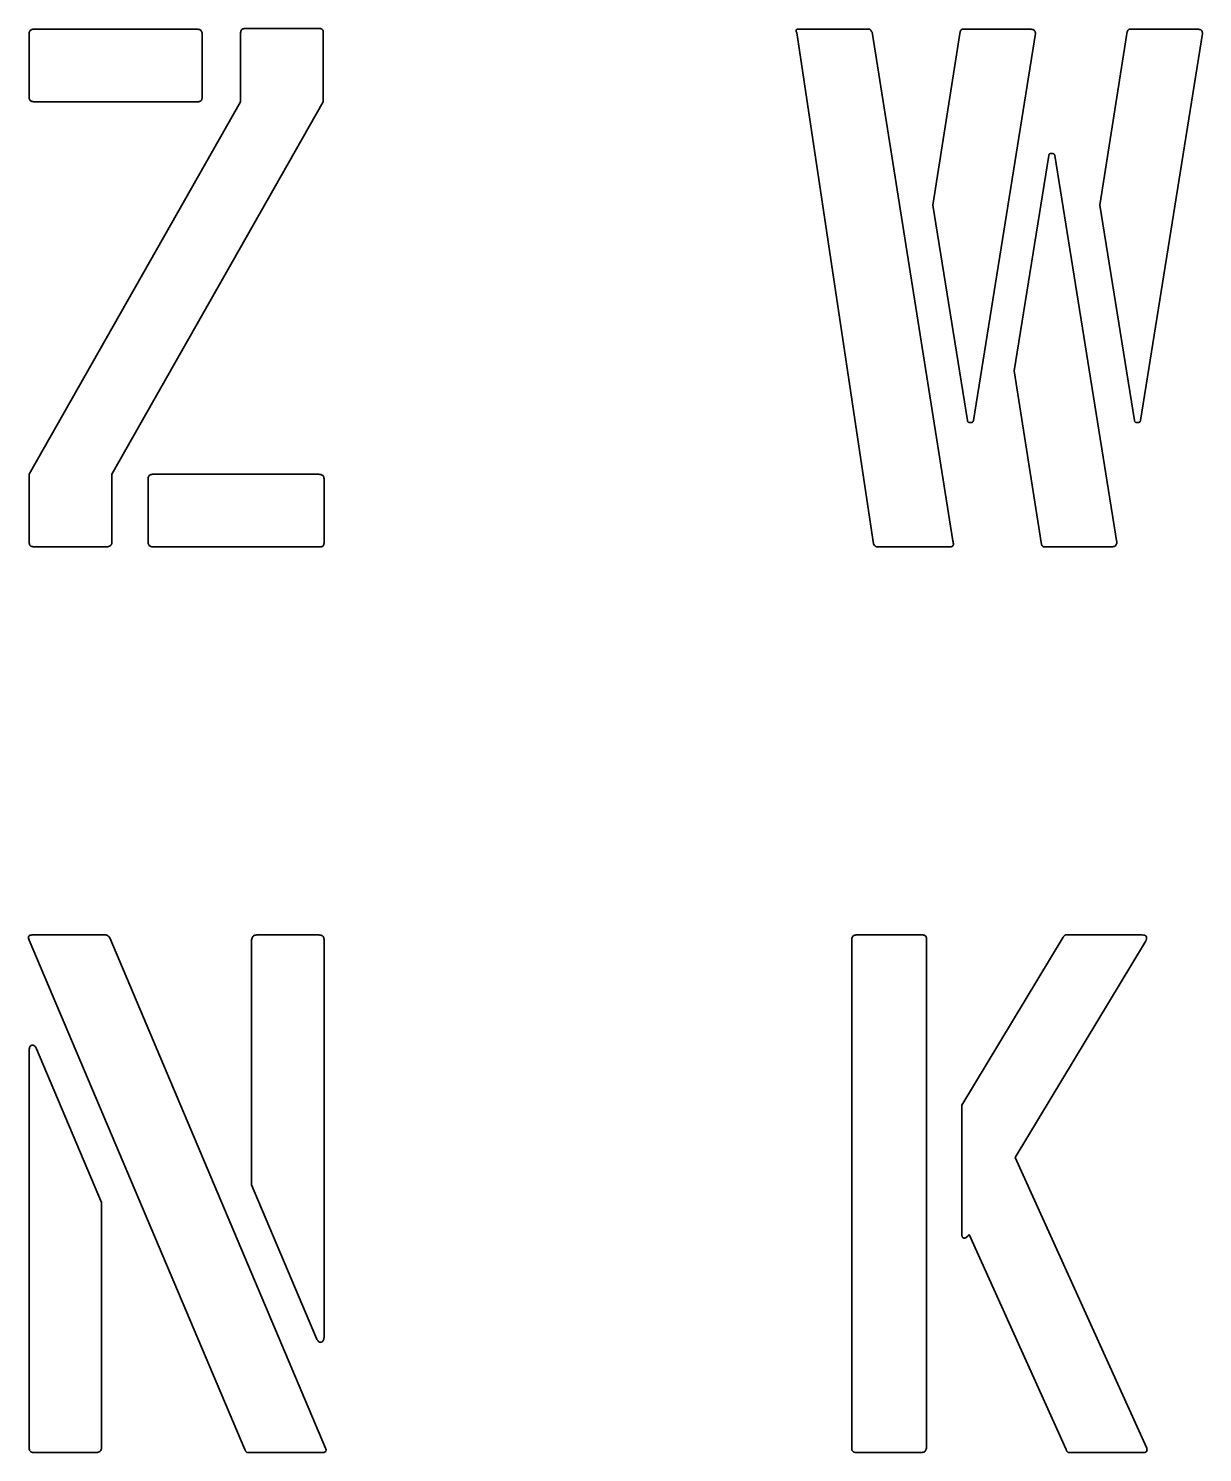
# Model space of a CAD drawing. Extents: x 10 to 410, y -69 to 348.
# Drawn here: x 235.9 to 281.3, y -19 to 36 of the extents above; entities that cross this region are included whole.
import ezdxf

# ---------------------------------------------------------------- set-up
doc = ezdxf.new("R2010")
doc.units = 0

msp = doc.modelspace()

# ---------------------------------------------------------------- linework, layer by layer
at = {"color": 7, "lineweight": 35, "ltscale": 0.000952}
for p, q in [((235.949997, 35.799988), (235.951721, 35.838013)), ((238.988007, 16.002014), (238.949997, 16)), ((239.150009, 16.200012), (239.147995, 16.161987)), ((240.551712, 16.161987), (240.550003, 16.200012)), ((277.832306, 16.001709), (277.794281, 16)), ((244.71199, 0.997711), (244.749985, 1)), ((267.75, 0.799988), (267.751709, 0.838013)), ((238.587997, -18.997711), (238.549988, -19)), ((270.635712, -18.799988), (270.633698, -18.838013))]:
    msp.add_line(p, q, dxfattribs=at)
at = {"color": 7, "lineweight": 35, "ltscale": 0.06}
for p, q in [((235.949997, 33.399994), (235.949997, 35.799988)), ((240.550003, 16.200012), (240.550003, 18.600006)), ((244.749985, 1), (247.149994, 1)), ((238.549988, -19), (236.149994, -19))]:
    msp.add_line(p, q, dxfattribs=at)
at = {"color": 7, "lineweight": 35, "ltscale": 0.00086}
for p, q in [((235.951721, 35.838013), (235.956863, 35.872009)), ((242.473724, 35.998291), (242.507721, 35.993134)), ((244.123154, 35.866577), (244.128296, 35.900574)), ((274.689423, 35.998291), (274.723419, 35.993134)), ((281.146576, 35.998291), (281.180573, 35.993134)), ((235.956863, 33.328003), (235.951721, 33.362)), ((247.188004, 18.798279), (247.222, 18.793152)), ((240.551712, 18.638), (240.55687, 18.671997)), ((236.112, 16.001709), (236.078003, 16.006866)), ((240.55687, 16.127991), (240.551712, 16.161987)), ((277.866302, 16.006866), (277.832306, 16.001709)), ((247.188004, 0.998291), (247.222, 0.993134)), ((267.751709, 0.838013), (267.756836, 0.872009)), ((236.111984, -18.998291), (236.077988, -18.993134)), ((267.911987, -18.998291), (267.877991, -18.993134))]:
    msp.add_line(p, q, dxfattribs=at)
at = {"color": 7, "lineweight": 35, "ltscale": 0.00078}
for p, q in [((235.956863, 35.872009), (235.965439, 35.902008)), ((242.507721, 35.993134), (242.53772, 35.984558)), ((244.128296, 35.900574), (244.136856, 35.930573)), ((281.180573, 35.993134), (281.210571, 35.984558)), ((235.965439, 33.298004), (235.956863, 33.328003)), ((247.222, 18.793152), (247.251999, 18.784576)), ((240.55687, 18.671997), (240.565445, 18.701996)), ((236.078003, 16.006866), (236.048004, 16.015442)), ((240.565445, 16.097992), (240.55687, 16.127991)), ((277.896301, 16.015442), (277.866302, 16.006866)), ((247.222, 0.993134), (247.251999, 0.984558)), ((267.756836, 0.872009), (267.765411, 0.902008)), ((236.077988, -18.993134), (236.047989, -18.984558)), ((247.373138, -18.984558), (247.343124, -18.993134)), ((267.877991, -18.993134), (267.847992, -18.984558))]:
    msp.add_line(p, q, dxfattribs=at)
at = {"color": 7, "lineweight": 35, "ltscale": 0.000716}
for p, q in [((235.965439, 35.902008), (235.977432, 35.928009)), ((242.53772, 35.984558), (242.563721, 35.972565)), ((244.136856, 35.930573), (244.148865, 35.956573)), ((281.210571, 35.984558), (281.236572, 35.972565)), ((235.977432, 33.272003), (235.965439, 33.298004)), ((240.565445, 18.701996), (240.577438, 18.727997)), ((247.251999, 18.784576), (247.278, 18.772583)), ((236.048004, 16.015442), (236.022003, 16.027435)), ((240.577438, 16.071991), (240.565445, 16.097992)), ((277.922302, 16.027435), (277.896301, 16.015442)), ((247.251999, 0.984558), (247.278, 0.972565)), ((267.765411, 0.902008), (267.777405, 0.928009)), ((236.047989, -18.984558), (236.021988, -18.972565)), ((267.847992, -18.984558), (267.821991, -18.972565))]:
    msp.add_line(p, q, dxfattribs=at)
at = {"color": 7, "lineweight": 35, "ltscale": 0.000672}
for p, q in [((235.977432, 35.928009), (235.992859, 35.950012)), ((242.563721, 35.972565), (242.585724, 35.957153)), ((244.148865, 35.956573), (244.164291, 35.978577)), ((274.779419, 35.972565), (274.801422, 35.957153)), ((281.236572, 35.972565), (281.258575, 35.957153)), ((235.992859, 33.25), (235.977432, 33.272003)), ((240.577438, 18.727997), (240.592865, 18.75)), ((247.278, 18.772583), (247.300003, 18.757141)), ((236.022003, 16.027435), (236, 16.042847)), ((240.592865, 16.049988), (240.577438, 16.071991)), ((277.944305, 16.042847), (277.922302, 16.027435)), ((267.777405, 0.928009), (267.792847, 0.950012)), ((236.021988, -18.972565), (235.999985, -18.957153)), ((267.821991, -18.972565), (267.799988, -18.957153))]:
    msp.add_line(p, q, dxfattribs=at)
at = {"color": 7, "lineweight": 35, "ltscale": 0.000651}
for p, q in [((235.992859, 35.950012), (236.011719, 35.967987)), ((240.61171, 16.032013), (240.592865, 16.049988)), ((277.96228, 16.061707), (277.944305, 16.042847)), ((267.792847, 0.950012), (267.811707, 0.967987))]:
    msp.add_line(p, q, dxfattribs=at)
at = {"color": 7, "lineweight": 35, "ltscale": 0.000658}
for p, q in [((236.011719, 35.967987), (236.033997, 35.981995)), ((236.033997, 33.217987), (236.011719, 33.231995)), ((240.61171, 18.768005), (240.634003, 18.782013)), ((247.318008, 18.738281), (247.332016, 18.716003)), ((240.634003, 16.018005), (240.61171, 16.032013)), ((267.811707, 0.967987), (267.833984, 0.981995)), ((267.781982, -18.938293), (267.768005, -18.915985))]:
    msp.add_line(p, q, dxfattribs=at)
at = {"color": 7, "lineweight": 35, "ltscale": 0.00069}
for p, q in [((236.033997, 35.981995), (236.059723, 35.992004)), ((244.205429, 36.010559), (244.231155, 36.020569)), ((236.059723, 33.208008), (236.033997, 33.217987)), ((247.332016, 18.716003), (247.341995, 18.690277)), ((240.659714, 16.007996), (240.634003, 16.018005)), ((235.969986, 0.981995), (235.995712, 0.992004)), ((267.833984, 0.981995), (267.859711, 0.992004)), ((247.089417, -14.651428), (247.076279, -14.627136))]:
    msp.add_line(p, q, dxfattribs=at)
at = {"color": 7, "lineweight": 35, "ltscale": 0.000744}
for p, q in [((236.059723, 35.992004), (236.088867, 35.997986)), ((242.627731, 35.890289), (242.633713, 35.861145)), ((244.231155, 36.020569), (244.2603, 36.026581)), ((274.843445, 35.890289), (274.849426, 35.861145)), ((281.300568, 35.890289), (281.30658, 35.861145)), ((236.088867, 33.201996), (236.059723, 33.208008)), ((240.659714, 18.791992), (240.688858, 18.798004)), ((247.341995, 18.690277), (247.348007, 18.661133)), ((235.958008, 16.109711), (235.952011, 16.138855)), ((240.688858, 16.002014), (240.659714, 16.007996)), ((277.992279, 16.138855), (277.986298, 16.109711)), ((247.341995, 0.890289), (247.347992, 0.861145)), ((267.859711, 0.992004), (267.888855, 0.997986)), ((235.957993, -18.890289), (235.951996, -18.861145)), ((267.757996, -18.890289), (267.751984, -18.861145))]:
    msp.add_line(p, q, dxfattribs=at)
at = {"color": 7, "lineweight": 35, "ltscale": 0.000816}
for p, q in [((236.088867, 35.997986), (236.121429, 36)), ((242.633713, 35.861145), (242.635727, 35.828583)), ((244.2603, 36.026581), (244.292862, 36.028564)), ((274.849426, 35.861145), (274.85144, 35.828583)), ((281.30658, 35.861145), (281.308563, 35.828583)), ((236.121429, 33.200012), (236.088867, 33.201996)), ((240.688858, 18.798004), (240.721436, 18.799988)), ((247.348007, 18.661133), (247.350006, 18.628571)), ((235.952011, 16.138855), (235.949997, 16.171417)), ((240.721436, 16), (240.688858, 16.002014)), ((277.994293, 16.171417), (277.992279, 16.138855)), ((247.347992, 0.861145), (247.350006, 0.828583)), ((267.888855, 0.997986), (267.921417, 1)), ((235.951996, -18.861145), (235.949997, -18.828583)), ((267.751984, -18.861145), (267.75, -18.828583))]:
    msp.add_line(p, q, dxfattribs=at)
at = {"color": 7, "lineweight": 35, "ltscale": 0.157857}
msp.add_line((236.121429, 36), (242.435715, 36), dxfattribs=at)
at = {"color": 7, "lineweight": 35, "ltscale": 0.000951}
for p, q in [((242.435715, 36), (242.473724, 35.998291)), ((244.121445, 35.828583), (244.123154, 35.866577)), ((274.651428, 36), (274.689423, 35.998291)), ((281.108582, 36), (281.146576, 35.998291)), ((235.951721, 33.362), (235.949997, 33.399994)), ((247.150009, 18.799988), (247.188004, 18.798279)), ((240.550003, 18.600006), (240.551712, 18.638)), ((236.150009, 16), (236.112, 16.001709)), ((247.149994, 1), (247.188004, 0.998291)), ((236.149994, -19), (236.111984, -18.998291)), ((267.949982, -19), (267.911987, -18.998291)), ((270.473694, -18.997986), (270.435699, -19))]:
    msp.add_line(p, q, dxfattribs=at)
at = {"color": 7, "lineweight": 35, "ltscale": 0.000652}
for p, q in [((242.585724, 35.957153), (242.603714, 35.938293)), ((244.164291, 35.978577), (244.183151, 35.996582)), ((274.801422, 35.957153), (274.819427, 35.938293)), ((281.258575, 35.957153), (281.276581, 35.938293)), ((236.011719, 33.231995), (235.992859, 33.25)), ((240.592865, 18.75), (240.61171, 18.768005)), ((247.300003, 18.757141), (247.318008, 18.738281)), ((236, 16.042847), (235.98201, 16.061707)), ((247.299988, 0.957153), (247.317978, 0.938293)), ((235.999985, -18.957153), (235.981995, -18.938293)), ((267.799988, -18.957153), (267.781982, -18.938293))]:
    msp.add_line(p, q, dxfattribs=at)
at = {"color": 7, "lineweight": 35, "ltscale": 0.000659}
for p, q in [((242.603714, 35.938293), (242.617722, 35.915985)), ((274.819427, 35.938293), (274.833435, 35.915985)), ((281.276581, 35.938293), (281.290588, 35.915985)), ((235.98201, 16.061707), (235.968002, 16.084015)), ((277.976288, 16.084015), (277.96228, 16.061707)), ((247.317978, 0.938293), (247.331985, 0.915985)), ((235.981995, -18.938293), (235.967987, -18.915985))]:
    msp.add_line(p, q, dxfattribs=at)
at = {"color": 7, "lineweight": 35, "ltscale": 0.000689}
for p, q in [((242.617722, 35.915985), (242.627731, 35.890289)), ((274.833435, 35.915985), (274.843445, 35.890289)), ((281.290588, 35.915985), (281.300568, 35.890289)), ((240.634003, 18.782013), (240.659714, 18.791992)), ((235.968002, 16.084015), (235.958008, 16.109711)), ((277.986298, 16.109711), (277.976288, 16.084015)), ((247.331985, 0.915985), (247.341995, 0.890289)), ((235.967987, -18.915985), (235.957993, -18.890289)), ((267.768005, -18.915985), (267.757996, -18.890289))]:
    msp.add_line(p, q, dxfattribs=at)
at = {"color": 7, "lineweight": 35, "ltscale": 0.061429}
for p, q in [((242.635727, 35.828583), (242.635727, 33.371429)), ((247.350006, 18.628571), (247.350006, 16.171417))]:
    msp.add_line(p, q, dxfattribs=at)
at = {"color": 7, "lineweight": 35, "ltscale": 0.065714}
for p, q in [((244.121445, 33.200012), (244.121445, 35.828583)), ((272.022858, 36), (274.651428, 36)), ((278.480011, 36), (281.108582, 36)), ((235.949997, 16.171417), (235.949997, 18.799988)), ((277.794281, 16), (275.16571, 16))]:
    msp.add_line(p, q, dxfattribs=at)
at = {"color": 7, "lineweight": 35, "ltscale": 0.000657}
msp.add_line((244.183151, 35.996582), (244.205429, 36.010559), dxfattribs=at)
at = {"color": 7, "lineweight": 35, "ltscale": 0.071429}
msp.add_line((244.292862, 36.028564), (247.150009, 36.028564), dxfattribs=at)
at = {"color": 7, "lineweight": 35, "ltscale": 0.000815}
for p, q in [((247.150009, 36.028564), (247.182571, 36.02713)), ((242.635727, 33.371429), (242.634293, 33.338867)), ((247.350006, 16.171417), (247.348587, 16.138855)), ((270.464294, 1), (270.496857, 0.998566))]:
    msp.add_line(p, q, dxfattribs=at)
at = {"color": 7, "lineweight": 35, "ltscale": 0.000736}
for p, q in [((247.182571, 36.02713), (247.211716, 36.022858)), ((242.634293, 33.338867), (242.630005, 33.309723)), ((270.496857, 0.998566), (270.526001, 0.994293))]:
    msp.add_line(p, q, dxfattribs=at)
at = {"color": 7, "lineweight": 35, "ltscale": 0.000667}
for p, q in [((247.211716, 36.022858), (247.237442, 36.015717)), ((242.630005, 33.309723), (242.622864, 33.283997)), ((247.344284, 16.109711), (247.337143, 16.084015)), ((270.526001, 0.994293), (270.551697, 0.987152))]:
    msp.add_line(p, q, dxfattribs=at)
at = {"color": 7, "lineweight": 35, "ltscale": 0.000611}
for p, q in [((247.237442, 36.015717), (247.25972, 36.005707)), ((247.337143, 16.084015), (247.327148, 16.061707)), ((270.551697, 0.987152), (270.574005, 0.977142)), ((272.010559, -10.622864), (272.007996, -10.598572))]:
    msp.add_line(p, q, dxfattribs=at)
at = {"color": 7, "lineweight": 35, "ltscale": 0.000571}
for p, q in [((247.25972, 36.005707), (247.27858, 35.992859)), ((242.612869, 33.261719), (242.600006, 33.242859)), ((247.327148, 16.061707), (247.314285, 16.042847)), ((236.164276, -3.292847), (236.180847, -3.308563)), ((247.135696, -14.707153), (247.119125, -14.691437)), ((247.430283, -18.915985), (247.42543, -18.938293)), ((279.142853, -18.957153), (279.126007, -18.972565))]:
    msp.add_line(p, q, dxfattribs=at)
at = {"color": 7, "lineweight": 35, "ltscale": 0.000551}
for p, q in [((247.27858, 35.992859), (247.294006, 35.977142)), ((242.600006, 33.242859), (242.58429, 33.227417)), ((270.592834, 0.964294), (270.608276, 0.948578))]:
    msp.add_line(p, q, dxfattribs=at)
at = {"color": 7, "lineweight": 35, "ltscale": 0.000553}
for p, q in [((247.294006, 35.977142), (247.306015, 35.958557)), ((242.58429, 33.227417), (242.56572, 33.215424)), ((270.608276, 0.948578), (270.62027, 0.929993))]:
    msp.add_line(p, q, dxfattribs=at)
at = {"color": 7, "lineweight": 35, "ltscale": 0.000577}
for p, q in [((247.306015, 35.958557), (247.314575, 35.937134)), ((242.56572, 33.215424), (242.544296, 33.206848)), ((247.280014, 16.015442), (247.258591, 16.006866)), ((270.62027, 0.929993), (270.628845, 0.908569))]:
    msp.add_line(p, q, dxfattribs=at)
at = {"color": 7, "lineweight": 35, "ltscale": 0.00062}
msp.add_line((247.314575, 35.937134), (247.319717, 35.912872), dxfattribs=at)
at = {"color": 7, "lineweight": 35, "ltscale": 0.00068}
for p, q in [((247.319717, 35.912872), (247.321426, 35.885712)), ((242.520004, 33.201721), (242.492874, 33.200012)), ((247.234299, 16.001709), (247.207153, 16)), ((270.633972, 0.884277), (270.635712, 0.857147))]:
    msp.add_line(p, q, dxfattribs=at)
at = {"color": 7, "lineweight": 35, "ltscale": 0.067142}
msp.add_line((247.321426, 35.885712), (247.321426, 33.200012), dxfattribs=at)
at = {"color": 7, "lineweight": 35, "ltscale": 0.000395}
for p, q in [((265.600006, 35.948578), (265.60144, 35.964294)), ((265.635712, 35.998566), (265.651428, 36))]:
    msp.add_line(p, q, dxfattribs=at)
at = {"color": 7, "lineweight": 35, "ltscale": 0.000466}
msp.add_line((265.60144, 35.929993), (265.600006, 35.948578), dxfattribs=at)
at = {"color": 7, "lineweight": 35, "ltscale": 0.000338}
for p, q in [((265.60144, 35.964294), (265.605713, 35.977142)), ((265.622864, 35.994293), (265.635712, 35.998566))]:
    msp.add_line(p, q, dxfattribs=at)
at = {"color": 7, "lineweight": 35, "ltscale": 0.000546}
for p, q in [((265.605713, 35.908569), (265.60144, 35.929993)), ((272.014832, -10.644287), (272.010559, -10.622864))]:
    msp.add_line(p, q, dxfattribs=at)
at = {"color": 7, "lineweight": 35, "ltscale": 0.000307}
for p, q in [((265.605713, 35.977142), (265.612854, 35.987152)), ((265.612854, 35.987152), (265.622864, 35.994293))]:
    msp.add_line(p, q, dxfattribs=at)
at = {"color": 7, "lineweight": 35, "ltscale": 0.000633}
msp.add_line((265.612854, 35.884277), (265.605713, 35.908569), dxfattribs=at)
at = {"color": 7, "lineweight": 35, "ltscale": 0.000723}
msp.add_line((265.622864, 35.857147), (265.612854, 35.884277), dxfattribs=at)
at = {"color": 7, "lineweight": 35, "ltscale": 0.49913}
msp.add_line((268.594299, 16.114288), (265.622864, 35.857147), dxfattribs=at)
at = {"color": 7, "lineweight": 35, "ltscale": 0.07}
for p, q in [((265.651428, 36), (268.451447, 36)), ((238.949997, 16), (236.150009, 16))]:
    msp.add_line(p, q, dxfattribs=at)
at = {"color": 7, "lineweight": 35, "ltscale": 0.000217}
msp.add_line((268.451447, 36), (268.457428, 35.993713), dxfattribs=at)
at = {"color": 7, "lineweight": 35, "ltscale": 0.000248}
msp.add_line((268.457428, 35.993713), (268.463989, 35.986298), dxfattribs=at)
at = {"color": 7, "lineweight": 35, "ltscale": 0.000279}
msp.add_line((268.463989, 35.986298), (268.471161, 35.977722), dxfattribs=at)
at = {"color": 7, "lineweight": 35, "ltscale": 0.00031}
msp.add_line((268.471161, 35.977722), (268.478851, 35.967987), dxfattribs=at)
at = {"color": 7, "lineweight": 35, "ltscale": 0.000341}
msp.add_line((268.478851, 35.967987), (268.487152, 35.957153), dxfattribs=at)
at = {"color": 7, "lineweight": 35, "ltscale": 0.000373}
msp.add_line((268.487152, 35.957153), (268.496002, 35.945129), dxfattribs=at)
at = {"color": 7, "lineweight": 35, "ltscale": 0.000404}
msp.add_line((268.496002, 35.945129), (268.505432, 35.932007), dxfattribs=at)
at = {"color": 7, "lineweight": 35, "ltscale": 0.000436}
msp.add_line((268.505432, 35.932007), (268.515442, 35.917725), dxfattribs=at)
at = {"color": 7, "lineweight": 35, "ltscale": 0.000468}
msp.add_line((268.515442, 35.917725), (268.526001, 35.902283), dxfattribs=at)
at = {"color": 7, "lineweight": 35, "ltscale": 0.000499}
msp.add_line((268.526001, 35.902283), (268.53714, 35.885712), dxfattribs=at)
at = {"color": 7, "lineweight": 35, "ltscale": 0.497558}
msp.add_line((268.53714, 35.885712), (271.651428, 16.228577), dxfattribs=at)
at = {"color": 7, "lineweight": 35, "ltscale": 0.169924}
for p, q in [((270.880005, 29.200012), (271.937134, 35.914276)), ((277.337158, 29.200012), (278.394287, 35.914276)), ((275.080017, 16.085724), (274.022858, 22.799988))]:
    msp.add_line(p, q, dxfattribs=at)
at = {"color": 7, "lineweight": 35, "ltscale": 0.000493}
for p, q in [((271.937134, 35.914276), (271.948273, 35.930573)), ((278.394287, 35.914276), (278.405426, 35.930573)), ((275.091156, 16.069427), (275.080017, 16.085724)), ((275.921417, 0.914276), (275.932556, 0.930573))]:
    msp.add_line(p, q, dxfattribs=at)
at = {"color": 7, "lineweight": 35, "ltscale": 0.00045}
for p, q in [((271.948273, 35.930573), (271.958862, 35.945129)), ((278.405426, 35.930573), (278.416016, 35.945129)), ((275.101715, 16.054871), (275.091156, 16.069427)), ((275.932556, 0.930573), (275.943115, 0.945129))]:
    msp.add_line(p, q, dxfattribs=at)
at = {"color": 7, "lineweight": 35, "ltscale": 0.000408}
for p, q in [((271.958862, 35.945129), (271.968872, 35.958008)), ((275.365723, 31.114288), (275.366852, 31.130585)), ((275.59314, 31.130585), (275.594299, 31.114288)), ((272.223999, 20.869415), (272.22287, 20.885712)), ((272.451447, 20.885712), (272.450287, 20.869415)), ((278.681152, 20.869415), (278.679993, 20.885712)), ((278.908569, 20.885712), (278.90744, 20.869415)), ((275.111725, 16.041992), (275.101715, 16.054871)), ((275.943115, 0.945129), (275.953125, 0.958008)), ((272.092834, -10.714294), (272.076569, -10.71286))]:
    msp.add_line(p, q, dxfattribs=at)
at = {"color": 7, "lineweight": 35, "ltscale": 0.000365}
for p, q in [((271.968872, 35.958008), (271.978302, 35.969147)), ((278.425995, 35.958008), (278.435425, 35.969147)), ((275.121155, 16.030853), (275.111725, 16.041992)), ((275.953125, 0.958008), (275.962555, 0.969147)), ((244.328568, -18.957153), (244.320267, -18.945129)), ((276.071411, -18.957153), (276.063141, -18.945129))]:
    msp.add_line(p, q, dxfattribs=at)
at = {"color": 7, "lineweight": 35, "ltscale": 0.000323}
for p, q in [((271.978302, 35.969147), (271.987152, 35.978577)), ((275.130005, 16.021423), (275.121155, 16.030853)), ((244.367416, -18.993713), (244.356857, -18.986298)), ((276.110291, -18.993713), (276.099731, -18.986298))]:
    msp.add_line(p, q, dxfattribs=at)
at = {"color": 7, "lineweight": 35, "ltscale": 0.000283}
for p, q in [((271.987152, 35.978577), (271.995422, 35.986298)), ((278.444305, 35.978577), (278.452576, 35.986298)), ((275.138306, 16.013702), (275.130005, 16.021423)), ((275.971436, 0.978577), (275.979706, 0.986298))]:
    msp.add_line(p, q, dxfattribs=at)
at = {"color": 7, "lineweight": 35, "ltscale": 0.000244}
for p, q in [((271.995422, 35.986298), (272.003143, 35.992279)), ((278.452576, 35.986298), (278.460297, 35.992279)), ((275.145996, 16.007721), (275.138306, 16.013702)), ((275.979706, 0.986298), (275.987427, 0.992279))]:
    msp.add_line(p, q, dxfattribs=at)
at = {"color": 7, "lineweight": 35, "ltscale": 0.000208}
for p, q in [((272.003143, 35.992279), (272.010284, 35.996582)), ((278.460297, 35.992279), (278.467438, 35.996582)), ((275.153137, 16.003418), (275.145996, 16.007721)), ((275.987427, 0.992279), (275.994568, 0.996582))]:
    msp.add_line(p, q, dxfattribs=at)
at = {"color": 7, "lineweight": 35, "ltscale": 0.000177}
for p, q in [((272.010284, 35.996582), (272.016876, 35.999146)), ((275.159729, 16.000854), (275.153137, 16.003418))]:
    msp.add_line(p, q, dxfattribs=at)
at = {"color": 7, "lineweight": 35, "ltscale": 0.000151}
for p, q in [((272.016876, 35.999146), (272.022858, 36)), ((275.16571, 16), (275.159729, 16.000854))]:
    msp.add_line(p, q, dxfattribs=at)
at = {"color": 7, "lineweight": 35, "ltscale": 0.378359}
for p, q in [((274.85144, 35.828583), (272.451447, 20.885712)), ((281.308563, 35.828583), (278.908569, 20.885712)), ((275.594299, 31.114288), (277.994293, 16.171417))]:
    msp.add_line(p, q, dxfattribs=at)
at = {"color": 7, "lineweight": 35, "ltscale": 0.000781}
msp.add_line((274.723419, 35.993134), (274.753448, 35.984558), dxfattribs=at)
at = {"color": 7, "lineweight": 35, "ltscale": 0.000715}
msp.add_line((274.753448, 35.984558), (274.779419, 35.972565), dxfattribs=at)
at = {"color": 7, "lineweight": 35, "ltscale": 0.000407}
msp.add_line((278.416016, 35.945129), (278.425995, 35.958008), dxfattribs=at)
at = {"color": 7, "lineweight": 35, "ltscale": 0.000324}
for p, q in [((278.435425, 35.969147), (278.444305, 35.978577)), ((275.962555, 0.969147), (275.971436, 0.978577))]:
    msp.add_line(p, q, dxfattribs=at)
at = {"color": 7, "lineweight": 35, "ltscale": 0.000176}
for p, q in [((278.467438, 35.996582), (278.473999, 35.999146)), ((275.994568, 0.996582), (276.001129, 0.999146))]:
    msp.add_line(p, q, dxfattribs=at)
at = {"color": 7, "lineweight": 35, "ltscale": 0.000152}
for p, q in [((278.473999, 35.999146), (278.480011, 36)), ((276.001129, 0.999146), (276.007141, 1))]:
    msp.add_line(p, q, dxfattribs=at)
at = {"color": 7, "lineweight": 35, "ltscale": 0.413924}
for p, q in [((235.949997, 18.799988), (244.121445, 33.200012)), ((247.321426, 33.200012), (239.150009, 18.799988))]:
    msp.add_line(p, q, dxfattribs=at)
at = {"color": 7, "lineweight": 35, "ltscale": 0.159286}
msp.add_line((242.492874, 33.200012), (236.121429, 33.200012), dxfattribs=at)
at = {"color": 7, "lineweight": 35, "ltscale": 0.000621}
for p, q in [((242.544296, 33.206848), (242.520004, 33.201721)), ((247.258591, 16.006866), (247.234299, 16.001709)), ((239.052277, 0.90744), (239.064285, 0.885712)), ((270.628845, 0.908569), (270.633972, 0.884277))]:
    msp.add_line(p, q, dxfattribs=at)
at = {"color": 7, "lineweight": 35, "ltscale": 0.00061}
for p, q in [((242.622864, 33.283997), (242.612869, 33.261719)), ((235.949997, 0.967987), (235.969986, 0.981995))]:
    msp.add_line(p, q, dxfattribs=at)
at = {"color": 7, "lineweight": 35, "ltscale": 0.210551}
for p, q in [((274.022858, 22.799988), (275.365723, 31.114288)), ((272.22287, 20.885712), (270.880005, 29.200012)), ((278.679993, 20.885712), (277.337158, 29.200012))]:
    msp.add_line(p, q, dxfattribs=at)
at = {"color": 7, "lineweight": 35, "ltscale": 0.000374}
for p, q in [((275.366852, 31.130585), (275.3703, 31.145142)), ((275.589722, 31.145142), (275.59314, 31.130585)), ((272.227417, 20.854858), (272.223999, 20.869415)), ((272.450287, 20.869415), (272.446869, 20.854858)), ((278.68457, 20.854858), (278.681152, 20.869415)), ((278.90744, 20.869415), (278.904022, 20.854858)), ((272.049133, -10.701416), (272.037994, -10.691437))]:
    msp.add_line(p, q, dxfattribs=at)
at = {"color": 7, "lineweight": 35, "ltscale": 0.000351}
for p, q in [((275.3703, 31.145142), (275.376007, 31.15799)), ((275.584015, 31.15799), (275.589722, 31.145142)), ((272.446869, 20.854858), (272.441162, 20.84201)), ((278.690277, 20.84201), (278.68457, 20.854858))]:
    msp.add_line(p, q, dxfattribs=at)
at = {"color": 7, "lineweight": 35, "ltscale": 0.000343}
for p, q in [((275.376007, 31.15799), (275.384003, 31.169159)), ((275.575989, 31.169128), (275.584015, 31.15799)), ((272.24115, 20.830872), (272.233154, 20.84201)), ((272.441162, 20.84201), (272.433136, 20.830872)), ((278.698273, 20.830872), (278.690277, 20.84201)), ((278.898285, 20.84201), (278.890289, 20.830872))]:
    msp.add_line(p, q, dxfattribs=at)
at = {"color": 7, "lineweight": 35, "ltscale": 0.000348}
for p, q in [((275.384003, 31.169159), (275.394287, 31.178558)), ((268.674286, 16.010284), (268.662872, 16.01828))]:
    msp.add_line(p, q, dxfattribs=at)
at = {"color": 7, "lineweight": 35, "ltscale": 0.000369}
for p, q in [((275.394287, 31.178558), (275.40686, 31.186279)), ((272.264008, 20.813721), (272.251434, 20.821442)), ((272.422852, 20.821442), (272.410278, 20.813721)), ((278.721161, 20.813721), (278.708588, 20.821442)), ((278.880005, 20.821442), (278.867432, 20.813721))]:
    msp.add_line(p, q, dxfattribs=at)
at = {"color": 7, "lineweight": 35, "ltscale": 0.000401}
for p, q in [((275.40686, 31.186279), (275.421722, 31.192291)), ((275.5383, 31.192291), (275.553162, 31.186279)), ((272.27887, 20.807709), (272.264008, 20.813721)), ((278.867432, 20.813721), (278.85257, 20.807709))]:
    msp.add_line(p, q, dxfattribs=at)
at = {"color": 7, "lineweight": 35, "ltscale": 0.000442}
for p, q in [((275.421722, 31.192291), (275.438873, 31.196564)), ((275.521149, 31.196564), (275.5383, 31.192291)), ((272.296021, 20.803436), (272.27887, 20.807709)), ((272.395447, 20.807709), (272.378296, 20.803436)), ((278.753143, 20.803436), (278.735992, 20.807709)), ((278.85257, 20.807709), (278.835419, 20.803436))]:
    msp.add_line(p, q, dxfattribs=at)
at = {"color": 7, "lineweight": 35, "ltscale": 0.000489}
msp.add_line((275.438873, 31.196564), (275.458282, 31.199127), dxfattribs=at)
at = {"color": 7, "lineweight": 35, "ltscale": 0.000544}
for p, q in [((275.458282, 31.199127), (275.480011, 31.200012)), ((272.337158, 20.799988), (272.31543, 20.800842)), ((278.81601, 20.800842), (278.794281, 20.799988))]:
    msp.add_line(p, q, dxfattribs=at)
at = {"color": 7, "lineweight": 35, "ltscale": 0.000543}
for p, q in [((275.480011, 31.200012), (275.501709, 31.199158)), ((272.358856, 20.800842), (272.337158, 20.799988)), ((278.794281, 20.799988), (278.772583, 20.800842))]:
    msp.add_line(p, q, dxfattribs=at)
at = {"color": 7, "lineweight": 35, "ltscale": 0.00049}
for p, q in [((275.501709, 31.199158), (275.521149, 31.196564)), ((272.31543, 20.800842), (272.296021, 20.803436)), ((272.378296, 20.803436), (272.358856, 20.800842)), ((278.772583, 20.800842), (278.753143, 20.803436)), ((278.835419, 20.803436), (278.81601, 20.800842))]:
    msp.add_line(p, q, dxfattribs=at)
at = {"color": 7, "lineweight": 35, "ltscale": 0.000368}
msp.add_line((275.553162, 31.186279), (275.565704, 31.178558), dxfattribs=at)
at = {"color": 7, "lineweight": 35, "ltscale": 0.000349}
for p, q in [((275.565704, 31.178558), (275.575989, 31.169128)), ((272.251434, 20.821442), (272.24115, 20.830872)), ((272.433136, 20.830872), (272.422852, 20.821442)), ((278.708588, 20.821442), (278.698273, 20.830872)), ((278.890289, 20.830872), (278.880005, 20.821442))]:
    msp.add_line(p, q, dxfattribs=at)
at = {"color": 7, "lineweight": 35, "ltscale": 0.000352}
for p, q in [((272.233154, 20.84201), (272.227417, 20.854858)), ((278.904022, 20.854858), (278.898285, 20.84201))]:
    msp.add_line(p, q, dxfattribs=at)
at = {"color": 7, "lineweight": 35, "ltscale": 0.0004}
for p, q in [((272.410278, 20.813721), (272.395447, 20.807709)), ((278.735992, 20.807709), (278.721161, 20.813721))]:
    msp.add_line(p, q, dxfattribs=at)
at = {"color": 7, "lineweight": 35, "ltscale": 0.064999}
msp.add_line((239.150009, 18.799988), (239.150009, 16.200012), dxfattribs=at)
at = {"color": 7, "lineweight": 35, "ltscale": 0.160714}
msp.add_line((240.721436, 18.799988), (247.150009, 18.799988), dxfattribs=at)
at = {"color": 7, "lineweight": 35, "ltscale": 0.000863}
for p, q in [((239.022018, 16.007996), (238.988007, 16.002014)), ((239.147995, 16.161987), (239.142014, 16.127991)), ((271.675446, 16.146271), (271.679718, 16.112)), ((270.50769, -18.992004), (270.473694, -18.997986)), ((270.633698, -18.838013), (270.627716, -18.872009))]:
    msp.add_line(p, q, dxfattribs=at)
at = {"color": 7, "lineweight": 35, "ltscale": 0.000791}
for p, q in [((239.052017, 16.018005), (239.022018, 16.007996)), ((239.142014, 16.127991), (239.132004, 16.097992)), ((270.53772, -18.981995), (270.50769, -18.992004)), ((270.627716, -18.872009), (270.617706, -18.902008))]:
    msp.add_line(p, q, dxfattribs=at)
at = {"color": 7, "lineweight": 35, "ltscale": 0.000738}
for p, q in [((239.078003, 16.032013), (239.052017, 16.018005)), ((239.132004, 16.097992), (239.117996, 16.071991)), ((270.563721, -18.967987), (270.53772, -18.981995)), ((270.617706, -18.902008), (270.603699, -18.928009))]:
    msp.add_line(p, q, dxfattribs=at)
at = {"color": 7, "lineweight": 35, "ltscale": 0.00071}
for p, q in [((239.100006, 16.049988), (239.078003, 16.032013)), ((270.585693, -18.950012), (270.563721, -18.967987))]:
    msp.add_line(p, q, dxfattribs=at)
at = {"color": 7, "lineweight": 35, "ltscale": 0.000711}
for p, q in [((239.117996, 16.071991), (239.100006, 16.049988)), ((270.603699, -18.928009), (270.585693, -18.950012))]:
    msp.add_line(p, q, dxfattribs=at)
at = {"color": 7, "lineweight": 35, "ltscale": 0.162143}
msp.add_line((247.207153, 16), (240.721436, 16), dxfattribs=at)
at = {"color": 7, "lineweight": 35, "ltscale": 0.000552}
msp.add_line((247.298569, 16.027435), (247.280014, 16.015442), dxfattribs=at)
at = {"color": 7, "lineweight": 35, "ltscale": 0.00055}
msp.add_line((247.314285, 16.042847), (247.298569, 16.027435), dxfattribs=at)
at = {"color": 7, "lineweight": 35, "ltscale": 0.000737}
msp.add_line((247.348587, 16.138855), (247.344284, 16.109711), dxfattribs=at)
at = {"color": 7, "lineweight": 35, "ltscale": 0.000614}
msp.add_line((268.605713, 16.09256), (268.594299, 16.114288), dxfattribs=at)
at = {"color": 7, "lineweight": 35, "ltscale": 0.000563}
msp.add_line((268.617157, 16.073151), (268.605713, 16.09256), dxfattribs=at)
at = {"color": 7, "lineweight": 35, "ltscale": 0.000515}
msp.add_line((268.628571, 16.056), (268.617157, 16.073151), dxfattribs=at)
at = {"color": 7, "lineweight": 35, "ltscale": 0.000469}
msp.add_line((268.640015, 16.041138), (268.628571, 16.056), dxfattribs=at)
at = {"color": 7, "lineweight": 35, "ltscale": 0.000425}
msp.add_line((268.651428, 16.028564), (268.640015, 16.041138), dxfattribs=at)
at = {"color": 7, "lineweight": 35, "ltscale": 0.000385}
msp.add_line((268.662872, 16.01828), (268.651428, 16.028564), dxfattribs=at)
at = {"color": 7, "lineweight": 35, "ltscale": 0.00032}
for p, q in [((268.68573, 16.004578), (268.674286, 16.010284)), ((244.378555, -19), (244.367416, -18.993713)), ((276.121429, -19), (276.110291, -18.993713))]:
    msp.add_line(p, q, dxfattribs=at)
at = {"color": 7, "lineweight": 35, "ltscale": 0.000298}
msp.add_line((268.697144, 16.001129), (268.68573, 16.004578), dxfattribs=at)
at = {"color": 7, "lineweight": 35, "ltscale": 0.000287}
msp.add_line((268.708588, 16), (268.697144, 16.001129), dxfattribs=at)
at = {"color": 7, "lineweight": 35, "ltscale": 0.071428}
msp.add_line((271.565704, 16), (268.708588, 16), dxfattribs=at)
at = {"color": 7, "lineweight": 35, "ltscale": 0.000796}
msp.add_line((271.597443, 16.002289), (271.565704, 16), dxfattribs=at)
at = {"color": 7, "lineweight": 35, "ltscale": 0.000686}
msp.add_line((271.623993, 16.009155), (271.597443, 16.002289), dxfattribs=at)
at = {"color": 7, "lineweight": 35, "ltscale": 0.000608}
msp.add_line((271.645447, 16.020569), (271.623993, 16.009155), dxfattribs=at)
at = {"color": 7, "lineweight": 35, "ltscale": 0.00057}
for p, q in [((271.661713, 16.03656), (271.645447, 16.020569)), ((270.574005, 0.977142), (270.592834, 0.964294))]:
    msp.add_line(p, q, dxfattribs=at)
at = {"color": 7, "lineweight": 35, "ltscale": 0.001145}
msp.add_line((271.651428, 16.228577), (271.666016, 16.18515), dxfattribs=at)
at = {"color": 7, "lineweight": 35, "ltscale": 0.000585}
msp.add_line((271.672852, 16.057129), (271.661713, 16.03656), dxfattribs=at)
at = {"color": 7, "lineweight": 35, "ltscale": 0.001}
msp.add_line((271.666016, 16.18515), (271.675446, 16.146271), dxfattribs=at)
at = {"color": 7, "lineweight": 35, "ltscale": 0.000646}
msp.add_line((271.678864, 16.082275), (271.672852, 16.057129), dxfattribs=at)
at = {"color": 7, "lineweight": 35, "ltscale": 0.000743}
msp.add_line((271.679718, 16.112), (271.678864, 16.082275), dxfattribs=at)
at = {"color": 7, "lineweight": 35, "ltscale": 0.000654}
msp.add_line((235.924271, 0.902008), (235.927139, 0.928009), dxfattribs=at)
at = {"color": 7, "lineweight": 35, "ltscale": 0.000753}
for p, q in [((235.927139, 0.872009), (235.924271, 0.902008)), ((244.599991, 0.942871), (244.621994, 0.96344)), ((238.699997, -18.942871), (238.677994, -18.96344))]:
    msp.add_line(p, q, dxfattribs=at)
at = {"color": 7, "lineweight": 35, "ltscale": 0.00059}
msp.add_line((235.927139, 0.928009), (235.935715, 0.950012), dxfattribs=at)
at = {"color": 7, "lineweight": 35, "ltscale": 0.000877}
msp.add_line((235.935715, 0.838013), (235.927139, 0.872009), dxfattribs=at)
at = {"color": 7, "lineweight": 35, "ltscale": 0.000574}
for p, q in [((235.935715, 0.950012), (235.949997, 0.967987)), ((236.042557, -3.264557), (236.064285, -3.257141)), ((247.257416, -14.735443), (247.235703, -14.742859))]:
    msp.add_line(p, q, dxfattribs=at)
at = {"color": 7, "lineweight": 35, "ltscale": 0.001015}
msp.add_line((235.949997, 0.799988), (235.935715, 0.838013), dxfattribs=at)
at = {"color": 7, "lineweight": 35}
for p, q in [((244.292847, -18.885712), (235.949997, 0.799988)), ((239.064285, 0.885712), (247.407135, -18.828583))]:
    msp.add_line(p, q, dxfattribs=at)
at = {"color": 7, "lineweight": 35, "ltscale": 0.0008}
msp.add_line((235.995712, 0.992004), (236.02713, 0.997986), dxfattribs=at)
at = {"color": 7, "lineweight": 35, "ltscale": 0.00093}
msp.add_line((236.02713, 0.997986), (236.064285, 1), dxfattribs=at)
at = {"color": 7, "lineweight": 35, "ltscale": 0.070714}
msp.add_line((236.064285, 1), (238.892838, 1), dxfattribs=at)
at = {"color": 7, "lineweight": 35, "ltscale": 0.000558}
for p, q in [((238.892838, 1), (238.915131, 0.998871)), ((239.024857, 0.944), (239.039139, 0.926849)), ((236.005997, -3.289703), (236.023132, -3.275421)), ((236.064285, -3.257141), (236.086563, -3.258575)), ((247.235703, -14.742859), (247.213425, -14.741425)), ((247.293991, -14.710297), (247.27684, -14.724579))]:
    msp.add_line(p, q, dxfattribs=at)
at = {"color": 7, "lineweight": 35, "ltscale": 0.000536}
for p, q in [((238.915131, 0.998871), (238.936279, 0.995422)), ((239.009415, 0.958862), (239.024857, 0.944))]:
    msp.add_line(p, q, dxfattribs=at)
at = {"color": 7, "lineweight": 35, "ltscale": 0.00052}
for p, q in [((238.936279, 0.995422), (238.956284, 0.989716)), ((238.992844, 0.971436), (239.009415, 0.958862))]:
    msp.add_line(p, q, dxfattribs=at)
at = {"color": 7, "lineweight": 35, "ltscale": 0.000512}
for p, q in [((238.956284, 0.989716), (238.975128, 0.98172)), ((238.975128, 0.98172), (238.992844, 0.971436))]:
    msp.add_line(p, q, dxfattribs=at)
at = {"color": 7, "lineweight": 35, "ltscale": 0.000586}
msp.add_line((239.039139, 0.926849), (239.052277, 0.90744), dxfattribs=at)
at = {"color": 7, "lineweight": 35, "ltscale": 0.001087}
for p, q in [((244.549988, 0.771423), (244.551987, 0.81485)), ((238.749985, -18.771423), (238.747986, -18.81485))]:
    msp.add_line(p, q, dxfattribs=at)
at = {"color": 7, "lineweight": 35, "ltscale": 0.235714}
for p, q in [((244.549988, -8.657135), (244.549988, 0.771423)), ((238.749985, -9.342865), (238.749985, -18.771423))]:
    msp.add_line(p, q, dxfattribs=at)
at = {"color": 7, "lineweight": 35, "ltscale": 0.000984}
msp.add_line((244.551987, 0.81485), (244.557999, 0.853729), dxfattribs=at)
at = {"color": 7, "lineweight": 35, "ltscale": 0.000892}
for p, q in [((244.557999, 0.853729), (244.567978, 0.888)), ((238.741989, -18.853729), (238.731995, -18.888))]:
    msp.add_line(p, q, dxfattribs=at)
at = {"color": 7, "lineweight": 35, "ltscale": 0.000821}
for p, q in [((244.567978, 0.888), (244.581985, 0.917725)), ((238.731995, -18.888), (238.717987, -18.917725))]:
    msp.add_line(p, q, dxfattribs=at)
at = {"color": 7, "lineweight": 35, "ltscale": 0.000773}
for p, q in [((244.581985, 0.917725), (244.599991, 0.942871)), ((238.717987, -18.917725), (238.699997, -18.942871))]:
    msp.add_line(p, q, dxfattribs=at)
at = {"color": 7, "lineweight": 35, "ltscale": 0.000763}
for p, q in [((244.621994, 0.96344), (244.647995, 0.979431)), ((238.677994, -18.96344), (238.651993, -18.979431))]:
    msp.add_line(p, q, dxfattribs=at)
at = {"color": 7, "lineweight": 35, "ltscale": 0.000802}
for p, q in [((244.647995, 0.979431), (244.677994, 0.990845)), ((238.651993, -18.979431), (238.621994, -18.990845))]:
    msp.add_line(p, q, dxfattribs=at)
at = {"color": 7, "lineweight": 35, "ltscale": 0.000867}
for p, q in [((244.677994, 0.990845), (244.71199, 0.997711)), ((238.621994, -18.990845), (238.587997, -18.997711))]:
    msp.add_line(p, q, dxfattribs=at)
at = {"color": 7, "lineweight": 35, "ltscale": 0.000671}
msp.add_line((247.278, 0.972565), (247.299988, 0.957153), dxfattribs=at)
at = {"color": 7, "lineweight": 35, "ltscale": 0.383572}
for p, q in [((247.350006, 0.828583), (247.349991, -14.514282)), ((235.949997, -18.828583), (235.949997, -3.485718))]:
    msp.add_line(p, q, dxfattribs=at)
at = {"color": 7, "lineweight": 35, "ltscale": 0.490714}
msp.add_line((267.75, -18.828583), (267.75, 0.799988), dxfattribs=at)
at = {"color": 7, "lineweight": 35, "ltscale": 0.063572}
msp.add_line((267.921417, 1), (270.464294, 1), dxfattribs=at)
at = {"color": 7, "lineweight": 35, "ltscale": 0.491428}
msp.add_line((270.635712, 0.857147), (270.635712, -18.799988), dxfattribs=at)
at = {"color": 7, "lineweight": 35, "ltscale": 0.189384}
msp.add_line((272.007141, -5.571442), (275.921417, 0.914276), dxfattribs=at)
at = {"color": 7, "lineweight": 35, "ltscale": 0.241936}
msp.add_line((279.06427, 0.685699), (274.06427, -7.600006), dxfattribs=at)
at = {"color": 7, "lineweight": 35, "ltscale": 0.074286}
msp.add_line((276.007141, 1), (278.978577, 1), dxfattribs=at)
at = {"color": 7, "lineweight": 35, "ltscale": 0.001309}
msp.add_line((278.978577, 1), (279.030853, 0.996857), dxfattribs=at)
at = {"color": 7, "lineweight": 35, "ltscale": 0.00109}
msp.add_line((279.030853, 0.996857), (279.073425, 0.987427), dxfattribs=at)
at = {"color": 7, "lineweight": 35, "ltscale": 0.001733}
msp.add_line((279.099426, 0.745422), (279.06427, 0.685699), dxfattribs=at)
at = {"color": 7, "lineweight": 35, "ltscale": 0.000911}
msp.add_line((279.073425, 0.987427), (279.106293, 0.97171), dxfattribs=at)
at = {"color": 7, "lineweight": 35, "ltscale": 0.001479}
msp.add_line((279.124847, 0.798859), (279.099426, 0.745422), dxfattribs=at)
at = {"color": 7, "lineweight": 35, "ltscale": 0.000798}
msp.add_line((279.106293, 0.97171), (279.129425, 0.949707), dxfattribs=at)
at = {"color": 7, "lineweight": 35, "ltscale": 0.001243}
msp.add_line((279.140564, 0.846008), (279.124847, 0.798859), dxfattribs=at)
at = {"color": 7, "lineweight": 35, "ltscale": 0.000783}
msp.add_line((279.129425, 0.949707), (279.142853, 0.921417), dxfattribs=at)
at = {"color": 7, "lineweight": 35, "ltscale": 0.001032}
msp.add_line((279.146545, 0.886871), (279.140564, 0.846008), dxfattribs=at)
at = {"color": 7, "lineweight": 35, "ltscale": 0.000869}
msp.add_line((279.142853, 0.921417), (279.146545, 0.886871), dxfattribs=at)
at = {"color": 7, "lineweight": 35, "ltscale": 0.000578}
for p, q in [((235.991135, -3.307434), (236.005997, -3.289703)), ((247.308853, -14.692566), (247.293991, -14.710297))]:
    msp.add_line(p, q, dxfattribs=at)
at = {"color": 7, "lineweight": 35, "ltscale": 0.000556}
for p, q in [((236.023132, -3.275421), (236.042557, -3.264557)), ((247.27684, -14.724579), (247.257416, -14.735443))]:
    msp.add_line(p, q, dxfattribs=at)
at = {"color": 7, "lineweight": 35, "ltscale": 0.000539}
for p, q in [((236.086563, -3.258575), (236.107712, -3.262848)), ((247.213425, -14.741425), (247.192276, -14.737152))]:
    msp.add_line(p, q, dxfattribs=at)
at = {"color": 7, "lineweight": 35, "ltscale": 0.000531}
for p, q in [((236.107712, -3.262848), (236.127701, -3.269989)), ((247.192276, -14.737152), (247.172287, -14.730011))]:
    msp.add_line(p, q, dxfattribs=at)
at = {"color": 7, "lineweight": 35, "ltscale": 0.000534}
for p, q in [((236.127701, -3.269989), (236.146561, -3.279999)), ((247.172287, -14.730011), (247.153427, -14.720001))]:
    msp.add_line(p, q, dxfattribs=at)
at = {"color": 7, "lineweight": 35, "ltscale": 0.000547}
for p, q in [((236.146561, -3.279999), (236.164276, -3.292847)), ((247.153427, -14.720001), (247.135696, -14.707153))]:
    msp.add_line(p, q, dxfattribs=at)
at = {"color": 7, "lineweight": 35, "ltscale": 0.000958}
for p, q in [((235.949997, -3.485718), (235.951126, -3.447418)), ((247.349991, -14.514282), (247.348846, -14.552582))]:
    msp.add_line(p, q, dxfattribs=at)
at = {"color": 7, "lineweight": 35, "ltscale": 0.000875}
for p, q in [((235.951126, -3.447418), (235.954559, -3.412567)), ((247.348846, -14.552582), (247.345413, -14.587433))]:
    msp.add_line(p, q, dxfattribs=at)
at = {"color": 7, "lineweight": 35, "ltscale": 0.000799}
for p, q in [((235.954559, -3.412567), (235.960281, -3.381134)), ((247.345413, -14.587433), (247.339706, -14.618866))]:
    msp.add_line(p, q, dxfattribs=at)
at = {"color": 7, "lineweight": 35, "ltscale": 0.000728}
for p, q in [((235.960281, -3.381134), (235.968277, -3.353149)), ((247.339706, -14.618866), (247.331711, -14.646851))]:
    msp.add_line(p, q, dxfattribs=at)
at = {"color": 7, "lineweight": 35, "ltscale": 0.000666}
for p, q in [((235.968277, -3.353149), (235.978561, -3.328583)), ((247.331711, -14.646851), (247.321426, -14.671417))]:
    msp.add_line(p, q, dxfattribs=at)
at = {"color": 7, "lineweight": 35, "ltscale": 0.000615}
for p, q in [((235.978561, -3.328583), (235.991135, -3.307434)), ((247.321426, -14.671417), (247.308853, -14.692566))]:
    msp.add_line(p, q, dxfattribs=at)
at = {"color": 7, "lineweight": 35, "ltscale": 0.000604}
for p, q in [((236.180847, -3.308563), (236.196274, -3.327148)), ((247.119125, -14.691437), (247.103699, -14.672852))]:
    msp.add_line(p, q, dxfattribs=at)
at = {"color": 7, "lineweight": 35, "ltscale": 0.000644}
for p, q in [((236.196274, -3.327148), (236.210556, -3.348572)), ((247.103699, -14.672852), (247.089417, -14.651428))]:
    msp.add_line(p, q, dxfattribs=at)
at = {"color": 7, "lineweight": 35, "ltscale": 0.000691}
msp.add_line((236.210556, -3.348572), (236.223709, -3.372864), dxfattribs=at)
at = {"color": 7, "lineweight": 35, "ltscale": 0.000742}
for p, q in [((236.223709, -3.372864), (236.235703, -3.399994)), ((247.076279, -14.627136), (247.064285, -14.600006))]:
    msp.add_line(p, q, dxfattribs=at)
at = {"color": 7, "lineweight": 35, "ltscale": 0.161321}
msp.add_line((236.235703, -3.399994), (238.749985, -9.342865), dxfattribs=at)
at = {"color": 7, "lineweight": 35, "ltscale": 0.125}
msp.add_line((272.007141, -10.571442), (272.007141, -5.571442), dxfattribs=at)
at = {"color": 7, "lineweight": 35, "ltscale": 0.308165}
msp.add_line((274.06427, -7.600006), (279.149994, -18.828583), dxfattribs=at)
at = {"color": 7, "lineweight": 35, "ltscale": 0.161322}
msp.add_line((247.064285, -14.600006), (244.549988, -8.657135), dxfattribs=at)
at = {"color": 7, "lineweight": 35, "ltscale": 0.000679}
msp.add_line((272.007996, -10.598572), (272.007141, -10.571442), dxfattribs=at)
at = {"color": 7, "lineweight": 35, "ltscale": 0.000488}
msp.add_line((272.020844, -10.662872), (272.014832, -10.644287), dxfattribs=at)
at = {"color": 7, "lineweight": 35, "ltscale": 0.000437}
msp.add_line((272.028564, -10.678558), (272.020844, -10.662872), dxfattribs=at)
at = {"color": 7, "lineweight": 35, "ltscale": 0.000399}
for p, q in [((272.037994, -10.691437), (272.028564, -10.678558)), ((244.312561, -18.932007), (244.30542, -18.917725)), ((276.05542, -18.932007), (276.048279, -18.917725))]:
    msp.add_line(p, q, dxfattribs=at)
at = {"color": 7, "lineweight": 35, "ltscale": 0.000367}
msp.add_line((272.061981, -10.708557), (272.049133, -10.701416), dxfattribs=at)
at = {"color": 7, "lineweight": 35, "ltscale": 0.00038}
for p, q in [((272.076569, -10.71286), (272.061981, -10.708557)), ((244.320267, -18.945129), (244.312561, -18.932007))]:
    msp.add_line(p, q, dxfattribs=at)
at = {"color": 7, "lineweight": 35, "ltscale": 0.000438}
msp.add_line((272.110291, -10.71286), (272.092834, -10.714294), dxfattribs=at)
at = {"color": 7, "lineweight": 35, "ltscale": 0.000463}
msp.add_line((272.128296, -10.708557), (272.110291, -10.71286), dxfattribs=at)
at = {"color": 7, "lineweight": 35, "ltscale": 0.000497}
msp.add_line((272.146851, -10.701416), (272.128296, -10.708557), dxfattribs=at)
at = {"color": 7, "lineweight": 35, "ltscale": 0.00054}
msp.add_line((272.165985, -10.691437), (272.146851, -10.701416), dxfattribs=at)
at = {"color": 7, "lineweight": 35, "ltscale": 0.000589}
msp.add_line((272.185699, -10.678558), (272.165985, -10.691437), dxfattribs=at)
at = {"color": 7, "lineweight": 35, "ltscale": 0.000642}
msp.add_line((272.205994, -10.662842), (272.185699, -10.678558), dxfattribs=at)
at = {"color": 7, "lineweight": 35, "ltscale": 0.000698}
msp.add_line((272.226837, -10.644287), (272.205994, -10.662842), dxfattribs=at)
at = {"color": 7, "lineweight": 35, "ltscale": 0.000758}
msp.add_line((272.248291, -10.622864), (272.226837, -10.644287), dxfattribs=at)
at = {"color": 7, "lineweight": 35, "ltscale": 0.000819}
msp.add_line((272.270264, -10.598572), (272.248291, -10.622864), dxfattribs=at)
at = {"color": 7, "lineweight": 35, "ltscale": 0.000882}
msp.add_line((272.292847, -10.571442), (272.270264, -10.598572), dxfattribs=at)
at = {"color": 7, "lineweight": 35, "ltscale": 0.227947}
msp.add_line((276.035706, -18.885712), (272.292847, -10.571442), dxfattribs=at)
at = {"color": 7, "lineweight": 35, "ltscale": 0.000983}
msp.add_line((238.747986, -18.81485), (238.741989, -18.853729), dxfattribs=at)
at = {"color": 7, "lineweight": 35, "ltscale": 0.000441}
msp.add_line((244.298843, -18.902283), (244.292847, -18.885712), dxfattribs=at)
at = {"color": 7, "lineweight": 35, "ltscale": 0.00042}
for p, q in [((244.30542, -18.917725), (244.298843, -18.902283)), ((276.048279, -18.917725), (276.041687, -18.902283))]:
    msp.add_line(p, q, dxfattribs=at)
at = {"color": 7, "lineweight": 35, "ltscale": 0.00035}
for p, q in [((244.337418, -18.967987), (244.328568, -18.957153)), ((276.080261, -18.967987), (276.071411, -18.957153))]:
    msp.add_line(p, q, dxfattribs=at)
at = {"color": 7, "lineweight": 35, "ltscale": 0.000339}
for p, q in [((244.346848, -18.977722), (244.337418, -18.967987)), ((276.089722, -18.977722), (276.080261, -18.967987))]:
    msp.add_line(p, q, dxfattribs=at)
at = {"color": 7, "lineweight": 35, "ltscale": 0.00033}
for p, q in [((244.356857, -18.986298), (244.346848, -18.977722)), ((276.099731, -18.986298), (276.089722, -18.977722))]:
    msp.add_line(p, q, dxfattribs=at)
at = {"color": 7, "lineweight": 35, "ltscale": 0.072143}
for p, q in [((247.264267, -19), (244.378555, -19)), ((279.007141, -19), (276.121429, -19))]:
    msp.add_line(p, q, dxfattribs=at)
at = {"color": 7, "lineweight": 35, "ltscale": 0.001065}
msp.add_line((247.306839, -18.998291), (247.264267, -19), dxfattribs=at)
at = {"color": 7, "lineweight": 35, "ltscale": 0.000916}
msp.add_line((247.343124, -18.993134), (247.306839, -18.998291), dxfattribs=at)
at = {"color": 7, "lineweight": 35, "ltscale": 0.000664}
msp.add_line((247.396835, -18.972565), (247.373138, -18.984558), dxfattribs=at)
at = {"color": 7, "lineweight": 35, "ltscale": 0.000582}
msp.add_line((247.414276, -18.957153), (247.396835, -18.972565), dxfattribs=at)
at = {"color": 7, "lineweight": 35, "ltscale": 0.000886}
msp.add_line((247.407135, -18.828583), (247.421127, -18.861145), dxfattribs=at)
at = {"color": 7, "lineweight": 35, "ltscale": 0.000548}
msp.add_line((247.42543, -18.938293), (247.414276, -18.957153), dxfattribs=at)
at = {"color": 7, "lineweight": 35, "ltscale": 0.000754}
msp.add_line((247.421127, -18.861145), (247.428848, -18.890289), dxfattribs=at)
at = {"color": 7, "lineweight": 35, "ltscale": 0.000643}
for p, q in [((247.428848, -18.890289), (247.430283, -18.915985)), ((279.162567, -18.890289), (279.161133, -18.915985))]:
    msp.add_line(p, q, dxfattribs=at)
at = {"color": 7, "lineweight": 35, "ltscale": 0.062143}
msp.add_line((270.435699, -19), (267.949982, -19), dxfattribs=at)
at = {"color": 7, "lineweight": 35, "ltscale": 0.00044}
msp.add_line((276.041687, -18.902283), (276.035706, -18.885712), dxfattribs=at)
at = {"color": 7, "lineweight": 35, "ltscale": 0.000381}
msp.add_line((276.063141, -18.945129), (276.05542, -18.932007), dxfattribs=at)
at = {"color": 7, "lineweight": 35, "ltscale": 0.000936}
msp.add_line((279.044556, -18.998291), (279.007141, -19), dxfattribs=at)
at = {"color": 7, "lineweight": 35, "ltscale": 0.000817}
msp.add_line((279.076843, -18.993134), (279.044556, -18.998291), dxfattribs=at)
at = {"color": 7, "lineweight": 35, "ltscale": 0.000712}
msp.add_line((279.104004, -18.984558), (279.076843, -18.993134), dxfattribs=at)
at = {"color": 7, "lineweight": 35, "ltscale": 0.000626}
msp.add_line((279.126007, -18.972565), (279.104004, -18.984558), dxfattribs=at)
at = {"color": 7, "lineweight": 35, "ltscale": 0.000555}
msp.add_line((279.154572, -18.938293), (279.142853, -18.957153), dxfattribs=at)
at = {"color": 7, "lineweight": 35, "ltscale": 0.000844}
msp.add_line((279.149994, -18.828583), (279.158844, -18.861145), dxfattribs=at)
at = {"color": 7, "lineweight": 35, "ltscale": 0.000581}
msp.add_line((279.161133, -18.915985), (279.154572, -18.938293), dxfattribs=at)
at = {"color": 7, "lineweight": 35, "ltscale": 0.000735}
msp.add_line((279.158844, -18.861145), (279.162567, -18.890289), dxfattribs=at)

doc.saveas('drawing.dxf')
